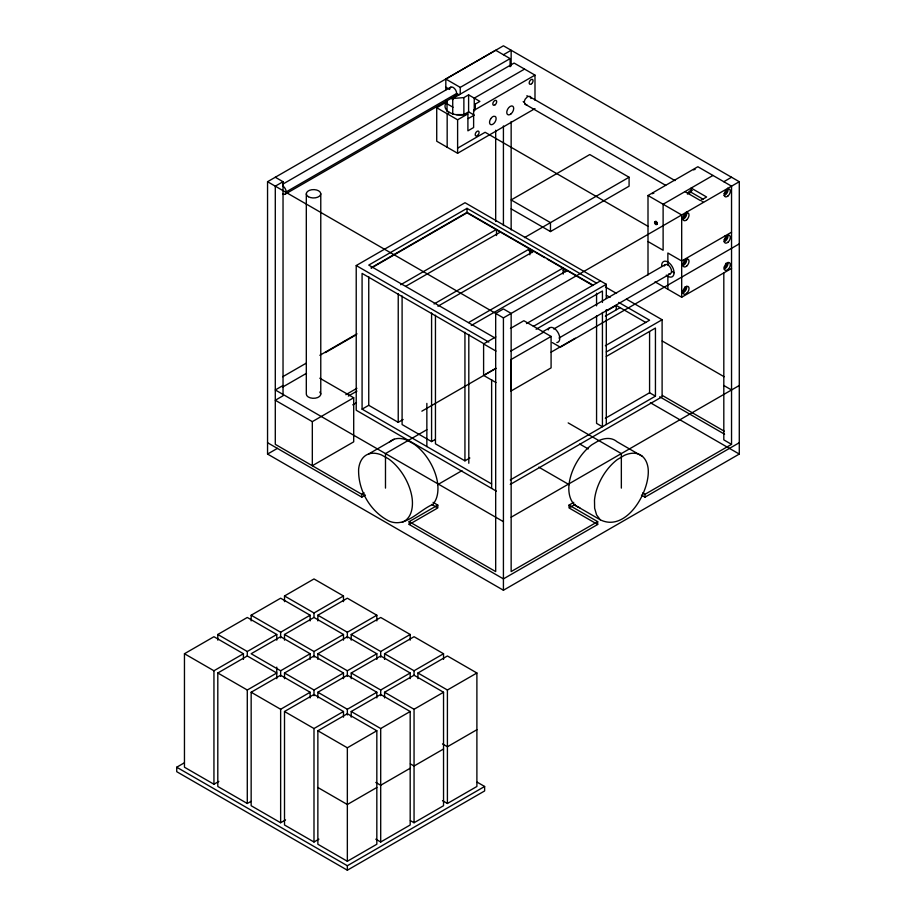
<?xml version="1.0" encoding="UTF-8"?>
<svg xmlns="http://www.w3.org/2000/svg" width="916" height="916" viewBox="0 0 916 916"><rect width="100%" height="100%" fill="white"/><g stroke="black" fill="none" stroke-linecap="round" stroke-linejoin="round"><path stroke-width="1.37" d="M447.168 147.247L447.168 113.767L449.481 112.428M534.99 108.603L457.611 153.281L457.611 119.801L467.904 113.859L467.904 130.839L473.618 127.53L473.618 110.561L475.118 108.466L475.175 104.126L479.892 101.401L468.603 94.875L463.874 97.6L452.733 98.493L452.733 114.065M534.99 100.233L534.99 75.123L514.105 63.067L452.733 98.493M657.264 223.355L655.971 223.012L656.314 221.718M447.019 111.706L447.019 101.802L445.52 103.886A15.32 8.851 0 0 0 464.286 114.718L467.904 113.859M402.364 522.223C411.467 518.513 413.196 507.533 412.2 498.831A38.22 22.064 60 0 0 388.464 458.813L381.411 454.909A38.22 22.064 60 0 0 358.625 469.152C357.927 490.335 370.442 511.941 389.552 521.307C405.948 527.719 418.864 510.315 432.81 504.418C437.733 498.854 438.386 491.182 437.756 484.083A38.22 22.064 60 0 0 414.021 444.065L406.967 440.149A38.22 22.064 60 0 0 389.266 442.291M445.817 89.917L445.817 79.051L503.422 45.8L739.281 181.712L739.281 454.061L503.422 590.236L267.552 454.061L267.552 181.712L495.682 50.265L510.109 58.601L510.109 66.742M312.322 421.635L312.322 465.729L353.702 441.844L353.702 397.75L312.322 421.635L275.292 400.258L283.033 395.781L283.033 181.712L275.292 186.177L275.292 444.352L361.809 494.296L364.202 492.923M503.422 54.731L511.151 50.265L511.151 65.952M282.666 184.219L450.729 87.192M445.817 79.051L460.244 87.386L510.109 58.601M282.655 193.929L283.559 194.318A4.923 2.84 60 0 0 286.147 191.925L456.672 93.466L459.053 94.852M285.128 194.181L455.653 95.722M457.611 153.281L436.726 141.224L436.726 107.745L447.019 101.802M524.547 69.101L474.248 98.138L474.248 110.882M456.351 114.614L463.874 114.58L468.603 111.855L474.248 115.118L468.202 118.611M473.618 110.561L534.99 75.123M457.611 148.174L485.125 132.282L648.001 226.309M496.323 491.125L356.221 410.242L356.221 265.548L465.03 202.722L606.3 284.292L606.3 298.387M596.568 283.136L467.023 208.344L368.747 265.09L494.594 337.741M371.209 267.712L467.023 212.386L592.881 285.059M371.209 268.136L467.023 212.821L495.281 229.126M400.693 284.739L496.506 229.412L496.506 235.549M405.788 286.261L500.376 232.069M282.723 376.739L306.242 363.16M319.867 355.293L357.011 333.848M325.42 352.557L356.335 334.718M524.502 237.622L629.086 177.246L629.086 186.177L550.47 231.565L511.151 208.871M283.033 385.499L275.292 389.964L503.422 521.673M282.494 387.159L306.517 373.293M434.047 303.986L529.86 248.671L529.86 254.808M437.917 306.23L533.73 251.328L496.506 229.836M648.001 274.995L648.001 195.52L697.866 166.735L731.54 186.177L731.54 444.352L645.024 494.296L642.631 492.923M712.969 175.448L663.115 204.245L663.115 250.263L648.001 241.538M688.66 193.562L691.133 192.142M468.626 322.535L563.214 267.93L563.214 274.067M345.824 394.693L356.897 388.304M348.343 396.067L356.919 391.121M471.259 325.478L567.084 270.586M723.812 181.712L731.54 177.246M654.585 222.474A1.637 0.95 60 0 1 656.325 222.313A1.637 0.95 60 0 1 656.325 224.638A1.637 0.95 60 0 1 654.585 222.474L655.742 222.244M267.552 454.061L277.434 448.359M352.763 404.872L356.461 402.731M267.552 181.712L503.422 317.886L739.281 181.712M484.22 343.924L362.083 273.403L362.083 409.154L368.747 405.307L398.231 422.333L403.143 419.494M495.991 382.545L483.602 375.4L483.602 343.947L495.796 336.905M510.43 328.455L523.849 320.715L551.089 336.435L551.089 367.889L510.842 391.121L510.842 359.667L551.089 336.435M526.54 323.566L600.438 280.903M533.352 326.405L606.3 284.292M536.1 329.291L602.43 290.99L602.43 302.429M542.329 331.993L549.703 327.745M510.739 351.16L543.657 332.153M553.745 329.016L665.268 264.632M483.602 375.4L495.796 368.358M731.54 232.195L681.687 260.98L667.867 253.011L667.867 264.896M421.864 411.181L496.037 368.358M558.955 338.05L670.478 273.666M606.392 311.085L616.228 305.406L645.894 322.535M605.35 316.157L620.098 307.65M368.598 453.993L394.155 439.233M551.089 352.168L575.305 338.187M739.281 243.862L560.317 347.198L552.405 342.63M426.856 429.707L385.487 453.592L385.487 488.114M402.101 295.96L402.101 424.566L431.585 441.592L435.272 439.462M655.02 281.83L681.687 297.231L731.54 268.434M605.35 345.733L649.581 320.199L618.735 302.395M606.3 351.962L662.108 319.741L662.108 396.765L510.292 484.415M267.552 442.714L361.809 497.136L365.392 495.075M606.3 356.427L655.444 328.054L655.444 396.147L510.304 479.938M435.455 315.219L435.455 443.825L464.939 460.84L469.851 458.011M437.63 484.701L461.962 470.664M409.154 521.639L437.802 505.094L437.802 507.933L409.154 524.467L409.154 521.639L495.682 571.584L495.682 313.421L503.422 308.944L511.151 313.421L511.151 571.584L597.679 521.639L597.679 524.467L503.422 578.889L409.154 524.467M218.855 781.405L213.943 784.245L184.459 767.219L184.459 653.738L213.943 636.712L243.416 653.738L243.416 659.405M217.802 640.158L217.802 634.479L247.286 617.464L276.769 634.479L276.769 640.158M251.156 620.899L251.156 615.22L280.639 598.205L310.123 615.22L310.123 620.899M284.51 601.64L284.51 595.972L313.993 578.946L343.477 595.972L343.477 601.64M605.35 418.291L649.581 392.758L655.444 396.147M184.459 653.738L213.943 670.764L243.416 653.738M217.802 634.479L247.286 651.505L276.769 634.479M251.156 615.22L280.639 632.246L310.123 615.22M284.51 595.972L313.993 612.987L343.477 595.972M217.802 672.997L247.286 655.971L276.769 672.997L247.286 690.011L217.802 672.997L217.802 786.478L247.286 803.492L250.973 801.374M284.51 640.158L284.51 634.479L313.993 617.464L343.477 634.479L343.477 640.158M317.863 620.899L317.863 615.22L347.347 598.205L376.831 615.22L376.831 620.899M511.151 517.208L739.281 385.499M310.123 653.738L280.639 670.764L251.156 653.738L280.639 636.712L310.123 653.738L310.123 659.405M284.51 634.479L313.993 651.505L343.477 634.479M317.863 615.22L347.347 632.246L376.831 615.22M597.679 524.467L569.031 507.933L569.031 505.094L573.76 502.357M570.244 507.235L575.099 504.43M285.552 819.912L280.639 822.751L251.156 805.725L251.156 692.244L280.639 675.229L310.123 692.244L310.123 697.923M284.51 678.664L284.51 672.997L313.993 655.971L343.477 672.997L343.477 678.664M317.863 659.405L317.863 653.738L347.347 636.712L376.831 653.738L376.831 659.405M351.217 640.158L351.217 634.479L380.701 617.464L410.185 634.479L410.185 640.158M477.213 782.195L484.633 786.478L484.633 790.943L347.347 870.2L176.719 771.684L176.719 767.219L184.139 762.936M641.44 495.075L645.024 497.136L739.281 442.714M251.156 692.244L280.639 709.27L310.123 692.244M284.51 672.997L313.993 690.011L343.477 672.997M317.863 653.738L347.347 670.764L376.831 653.738M351.217 634.479L380.701 651.505L410.185 634.479M318.905 839.17L313.993 842.01L284.51 824.984L284.51 711.503L313.993 694.488L343.477 711.503L343.477 717.182M317.863 697.923L317.863 692.244L347.347 675.229L376.831 692.244L376.831 697.923M351.217 678.664L351.217 672.997L380.701 655.971L410.185 672.997L410.185 678.664M384.571 659.405L384.571 653.738L414.055 636.712L443.539 653.738L443.539 659.405M284.51 711.503L313.993 728.529L343.477 711.503M317.863 692.244L347.347 709.27L376.831 692.244M351.217 672.997L380.701 690.011L410.185 672.997M384.571 653.738L414.055 670.764L443.539 653.738M317.863 730.762L347.347 713.736L376.831 730.762L376.831 844.243L347.347 861.269L317.863 844.243L317.863 730.762L347.347 747.788L376.831 730.762M351.217 717.182L351.217 711.503L380.701 694.488L410.185 711.503L410.185 824.984L380.701 842.01L375.789 839.17M384.571 697.923L384.571 692.244L414.055 675.229L443.539 692.244L443.539 805.725L414.055 822.751L410.368 820.622M417.925 678.664L417.925 672.997L447.409 655.971L476.892 672.997L476.892 786.478L447.409 803.492L442.497 800.664M351.217 711.503L380.701 728.529L410.185 711.503M384.571 692.244L414.055 709.27L443.539 692.244M417.925 672.997L447.409 690.011L476.892 672.997M376.831 787.497L347.347 804.523L317.863 787.497M410.185 768.249L380.701 785.264L375.789 782.436M443.539 748.99L414.055 766.016L410.368 763.887M476.892 729.731L447.409 746.758L442.497 743.918M176.719 767.219L347.347 865.735L484.633 786.478M526.769 104.538A4.649 2.691 -60 0 1 525.292 104.401L524.33 102.271A4.649 2.691 -60 0 1 525.292 99.031L527.616 96.581L529.94 96.34A4.649 2.691 -60 0 1 530.914 98.47M642.46 456.431L616.903 441.672A38.22 22.064 -60 0 0 598.789 440.619L591.725 444.855A38.22 22.064 -60 0 0 568.939 485.411C568.172 494.01 570.531 504.773 579.782 507.739M600.243 519.784C626.555 532.986 650.898 490.392 648.07 467.984A38.22 22.064 -60 0 0 624.334 455.366L617.281 459.603A38.22 22.064 -60 0 0 594.495 500.17L594.633 508.231L596.591 514.918L600.243 519.784L574.698 505.037M529.494 96.592L675.023 180.612M526.872 95.745L528.028 96.409M703.041 199.184L691.133 192.314L691.133 188.055L706.614 196.997L700.419 200.57L684.95 191.639M701.931 201.486L703.477 202.379M523.173 101.607L524.33 102.271M525.028 104.138L665.692 185.341M629.086 177.246L589.778 154.552L511.151 199.94L550.47 222.634L550.47 231.565M648.001 195.52L681.687 214.962L681.687 297.231M445.817 87.203L449.71 89.447M450.626 98.127L453.031 99.523M447.019 103.794L453.031 107.264M436.726 107.745L457.611 119.801M671.554 271.273L674.062 272.728M605.487 287.051L616.56 293.441M626.407 299.131L662.108 319.741M534.955 252.037L544.791 257.717M547.241 259.125L561.989 267.644M563.214 268.354L592.881 285.483M528.669 250.4L532.368 252.53M563.214 270.334L565.687 271.766M606.392 295.273L610.102 297.402M662.211 341.004L724.121 376.739M723.812 385.499L731.54 389.964M662.325 395.449L724.132 431.127M659.715 396.777L724.59 434.23M275.292 177.246L283.033 181.712M731.54 444.352L723.812 439.875L723.812 273.208M650.371 402.731L739.281 454.061M356.221 265.548L488.823 342.103M483.602 343.947L495.991 351.091M568.183 422.894L621.346 453.592L621.346 488.114M579.714 444.02L588.232 448.932M538.791 467.149L569.202 484.701M569.031 505.094L597.679 521.639M319.81 378.194L353.702 397.75M362.083 409.154L491.629 483.946M433.073 502.357L437.802 505.094M431.734 504.43L436.589 507.235M282.655 185.891L283.559 186.555A4.923 2.84 60 0 1 286.147 191.925M656.898 222.141L657.264 222.897M667.867 276.3L667.867 289.25M649.581 331.764L649.581 392.758M645.024 494.296L645.024 497.136M616.228 305.406L616.228 309.665M606.3 309.665L606.3 424.509M602.43 312.425L602.43 426.741L596.568 423.364L596.568 315.688M596.568 293.223L596.568 305.864M511.151 121.542L511.151 229.927M503.422 125.939L503.422 225.531M503.422 317.886L503.422 590.236M495.682 130.232L495.682 221.512M491.629 379.636L491.629 488.411M475.175 104.126L475.175 109.783M468.809 334.477L468.809 463.256M468.603 94.875L468.603 111.855M467.023 208.344L467.023 212.821M464.939 332.233L464.939 460.84M463.874 97.6L463.874 114.58M460.244 87.386L460.244 94.176M447.409 690.011L447.409 803.492M445.817 100.52L445.817 103.107M431.585 312.974L431.585 441.592M426.856 403.395L426.856 446.55M414.055 670.764L414.055 675.012M414.055 709.27L414.055 822.751M398.231 293.727L398.231 422.333M380.701 651.505L380.701 657.173M380.701 690.011L380.701 695.691M380.701 728.529L380.701 842.01M368.747 276.701L368.747 405.307M361.809 494.296L361.809 497.136M347.347 632.246L347.347 637.925M347.347 670.764L347.347 676.432M347.347 709.27L347.347 714.949M347.347 747.788L347.347 861.269M347.347 865.735L347.347 870.2M320.772 193.78L320.772 394.132M313.993 612.987L313.993 617.247M313.993 651.505L313.993 657.173M313.993 690.011L313.993 695.691M313.993 728.529L313.993 842.01M306.31 193.78L306.31 394.132A7.225 4.179 0 0 0 315.413 398.162A7.225 4.179 0 0 0 319.798 392.048M280.639 632.246L280.639 637.925M280.639 670.546L280.639 676.432M280.639 709.27L280.639 822.751M276.769 667.111L276.769 678.664M247.286 651.505L247.286 655.764M247.286 690.011L247.286 803.492M213.943 670.764L213.943 784.245M687.412 194.135A4.374 2.53 -60 0 1 692.29 190.574M666.275 275.132A8.759 5.049 60 0 0 673.855 270.747A8.759 5.049 60 0 0 663.493 261.564L662.508 262.48A8.759 5.049 60 0 0 661.684 265.571M652.272 193.734A4.374 2.53 -60 0 1 653.818 193.322M693.561 169.895A4.374 2.53 -60 0 1 695.107 169.483M657.333 224.111A1.637 0.95 60 0 1 655.593 222.977A1.637 0.95 60 0 1 655.936 221.203M684.721 213.52A2.187 1.26 -60 0 1 684.859 215.798A2.187 1.26 -60 0 1 682.855 217.413M727.911 262.457A4.374 2.53 -60 0 1 724.121 269.029M726.022 263.213A2.187 1.26 -60 0 1 726.148 265.491A2.187 1.26 -60 0 1 724.155 267.106M727.911 235.183A4.374 2.53 -60 0 1 724.121 241.744M725.701 235.836A2.187 1.26 -60 0 1 726.262 237.954A2.187 1.26 -60 0 1 724.155 239.832M724.922 236.042A2.187 1.26 -60 0 1 725.323 235.87M686.611 259.022A4.374 2.53 -60 0 1 682.821 265.594M683.622 259.892A2.187 1.26 -60 0 1 685.122 261.278A2.187 1.26 -60 0 1 682.855 263.671M686.611 286.307A4.374 2.53 -60 0 1 682.821 292.868M684.721 287.063A2.187 1.26 -60 0 1 684.859 289.33A2.187 1.26 -60 0 1 682.855 290.956M686.302 212.077A4.374 2.53 -60 0 1 685.821 216.68A4.374 2.53 -60 0 1 682.077 219.405M727.602 188.238A4.374 2.53 -60 0 1 727.384 192.337A4.374 2.53 -60 0 1 724.121 195.486M726.022 189.681A2.187 1.26 -60 0 1 726.148 191.948A2.187 1.26 -60 0 1 724.155 193.562M449.825 88.474A4.923 2.84 60 0 1 455.653 90.043A4.923 2.84 60 0 1 454.084 95.859M664.318 265.995A5.21 3.011 60 0 1 670.478 267.644A5.21 3.011 60 0 1 668.829 273.815M548.18 329.909A8.336 4.809 60 0 1 557.466 331.638A8.336 4.809 60 0 1 556.825 342.561M490.678 118.862L490.507 119.114A4.649 2.691 -60 0 0 490.507 124.484A4.649 2.691 -60 0 0 495.155 121.794A4.649 2.691 -60 0 0 495.155 116.424L493.69 116.298A4.649 2.691 -60 0 0 491.194 118.118L490.678 118.862M511.128 113.779A4.923 2.84 -60 0 0 512.685 106.153A4.923 2.84 -60 0 0 506.869 111.317A4.923 2.84 -60 0 0 511.128 113.779M477.648 135.408A2.737 1.58 -60 0 0 478.518 131.171A2.737 1.58 -60 0 0 475.278 134.045A2.737 1.58 -60 0 0 477.648 135.408M495.247 104.687A2.737 1.58 -60 0 0 496.117 100.451A2.737 1.58 -60 0 0 492.877 103.325A2.737 1.58 -60 0 0 495.247 104.687M531.624 83.7A2.737 1.58 -60 0 0 532.494 79.452A2.737 1.58 -60 0 0 529.253 82.326A2.737 1.58 -60 0 0 531.624 83.7M308.429 196.734A7.225 4.179 0 0 0 320.52 194.868A7.225 4.179 0 0 0 311.669 189.749A7.225 4.179 0 0 0 308.429 196.734M728.048 269.441A4.374 2.53 -60 0 0 729.434 262.663A4.374 2.53 -60 0 0 724.258 267.254A4.374 2.53 -60 0 0 728.048 269.441M728.048 242.167A4.374 2.53 -60 0 0 729.434 235.378A4.374 2.53 -60 0 0 724.258 239.969A4.374 2.53 -60 0 0 728.048 242.167M686.748 266.006A4.374 2.53 -60 0 0 688.134 259.228A4.374 2.53 -60 0 0 682.958 263.819A4.374 2.53 -60 0 0 686.748 266.006M686.748 293.292A4.374 2.53 -60 0 0 688.134 286.502A4.374 2.53 -60 0 0 682.958 291.093A4.374 2.53 -60 0 0 686.748 293.292M686.748 219.748A4.374 2.53 -60 0 0 688.134 212.97A4.374 2.53 -60 0 0 682.958 217.561A4.374 2.53 -60 0 0 686.748 219.748M728.048 195.91A4.374 2.53 -60 0 0 729.445 189.131A4.374 2.53 -60 0 0 724.258 193.723A4.374 2.53 -60 0 0 728.048 195.91"/></g></svg>
